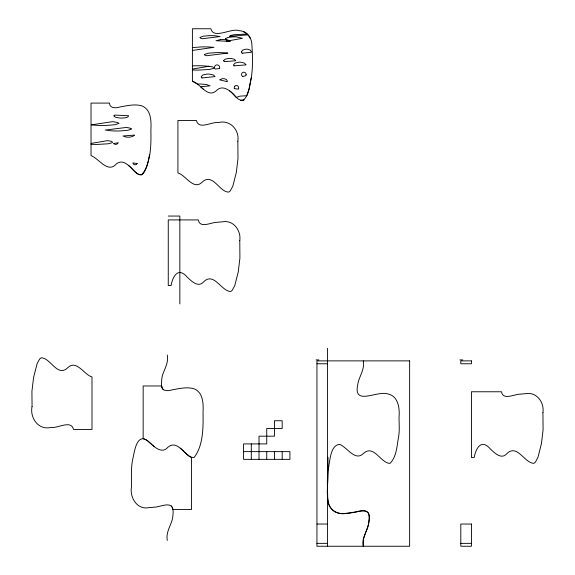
<?xml version="1.0" encoding="UTF-8"?>
<svg xmlns="http://www.w3.org/2000/svg" width="575" height="575" viewBox="0 0 575 575"><rect width="100%" height="100%" fill="white"/><g stroke="black" fill="none" stroke-linecap="round" stroke-linejoin="round"><path stroke-width="0.86" d="M327.994 457.147L327.973 469.926C328.692 481.505 325.436 493.501 329.08 504.749A15.791 15.791 0 0 0 331.531 508.868C334.492 512.886 339.732 513.82 344.396 513.446A68.181 68.181 0 0 0 346.617 513.31C355.221 513.015 372.708 504.627 368.956 521.202C368.438 529.898 361.352 537.273 363.292 546.25L363.292 539.494L365.808 532.119M241.493 51.815L242.607 50.147L245.568 49.213A9.222 9.222 0 0 1 247.839 49.27L250.341 50.147L251.447 51.815A1.452 1.452 0 0 1 251.39 52.232L242.262 53.223M223.711 60.634L225.055 59.239L228.613 58.456A15.884 15.884 0 0 1 231.351 58.499L234.356 59.239L235.693 60.634M251.361 77.395C253.057 65.902 252.576 54.151 251.721 42.622C250.793 36.498 245.741 30.863 239.308 30.705C231.445 27.543 213.591 39.855 210.888 28.75L192.402 28.75L192.402 81.248C200.287 83.21 207.424 98.634 216.229 90.807C222.956 83.461 231.682 91.878 236.426 97.434L239.84 96.147L246.783 95.73L248.961 89.276L251.361 77.395C249.586 85.15 249.428 94.631 243.268 100.359C237.223 101.035 234.075 93.933 229.684 90.886M149.471 154.833C147.998 161.431 147.272 168.863 142.701 174.175C135.714 179.228 127.291 155.473 116.387 163.875C107.877 173.844 99.058 158.571 91.022 155.595L91.022 103.09L109.516 103.09C109.552 108.625 116.179 108.287 119.988 106.957C127.233 105.728 134.974 103.68 142.197 105.994C151.448 110.019 151.29 121.706 150.887 130.259C151.175 144.742 151.074 163.048 141.888 174.699C135.844 175.382 132.703 168.274 128.304 165.233M366.088 531.465C368.604 525.766 370.185 519.067 368.295 512.965C364.6 507.883 357.334 512.72 352.338 512.627A73.657 73.657 0 0 1 346.617 513.317C337.467 515.531 327.707 509.105 327.75 499.222C327.599 489.778 326.88 480.262 327.894 470.839C330.014 463.457 329.597 445.007 339.652 444.389C347.127 447.156 355.264 462.02 363.594 453.301C373.937 444.152 380.693 463.313 390.015 463.378C396.937 456.457 396.843 445.373 398.691 436.26C399.69 429.848 399.007 423.38 399.043 416.933C399.819 408.365 398.281 396.261 388.24 394.04C377.279 389.943 352.576 406.906 357.866 384.043A28.319 28.319 0 0 1 358.663 380.521C360.841 374.167 364.751 367.871 363.292 360.877M242.837 76.475L245.748 75.706A2.199 2.199 0 0 0 246.143 74.448M226.493 41.206L229.296 40.696A1.79 1.79 0 0 1 230.057 41.35M192.402 69.079L208.912 66.29C210.162 66.772 214.202 66.413 213.778 68.31L209.537 69.453L198.662 70.085A100.639 100.639 0 0 1 192.402 69.906M91.022 143.419L107.532 140.638C108.79 141.119 112.829 140.753 112.405 142.65L108.157 143.793L97.283 144.433A100.639 100.639 0 0 1 91.022 144.246M192.402 47.603L201.207 46.92A115.014 115.014 0 0 1 209.235 46.985L213.993 47.323L192.402 50.435M220.304 39.668L216.049 40.724L230.029 41.371M201.99 77.963L215.043 76.59L213.361 74.966L209.343 74.082A17.76 17.76 0 0 0 206.863 74.089L202.752 75.03L201.2 76.719A1.739 1.739 0 0 0 202.019 77.905M234.068 65.83L245.913 64.882M224.365 61.64L235.685 60.763M168.259 216.056L179.846 216.056L179.846 303.916M315.984 359.914L318.881 359.914M459.842 359.914L462.738 359.914M316.947 363.774L327.57 363.774M243.57 451.634L289.915 451.634L289.915 459.353L243.57 459.353L243.57 443.907L266.743 443.907L266.743 428.461L282.188 428.461L282.188 420.735L274.469 420.735L274.469 436.188L259.016 436.188L259.016 459.353M316.947 524.041L327.57 524.041M316.947 543.353L327.57 543.353M460.805 543.353L471.428 543.353M208.912 66.29L202.601 65.816A102.451 102.451 0 0 0 192.402 65.924M137.08 163.48L132.89 162.969A2.278 2.278 0 0 0 137.188 163.523M192.402 81.248L197.635 84.173A33.688 33.688 0 0 1 200.79 84.029L206.346 84.503L210.048 85.862L200.618 86.76L203.392 89.226M243.57 31.654L245.511 32.674A12.679 12.679 0 0 1 247.243 34.054L234.183 34.687L230.74 35.456L229.54 36.304L248.026 34.859A14.598 14.598 0 0 1 250.319 38.302M229.296 40.696L225.522 39.711A25.02 25.02 0 0 0 220.304 39.675M151.376 443.993L147.171 440.457L143.161 438.481L143.161 385.976L161.647 385.976C161.69 391.518 168.317 391.18 172.126 389.843C179.371 388.614 187.105 386.573 194.328 388.88C203.586 392.905 203.428 404.592 203.025 413.152C203.313 427.628 203.212 445.934 194.027 457.585C184.676 457.664 178.365 438.646 167.907 447.249C161.237 455.22 152.404 444.957 147.071 440.378C136.879 433.349 134.464 451.31 133.026 457.908C130.762 467.346 131.531 477.013 131.51 486.601C129.461 497.26 136.958 510.097 148.954 507.624A68.037 68.037 0 0 0 153.884 507.179C159.57 507.488 171.436 500.466 172.946 509.565L191.432 509.565L191.432 457.607L188.794 456.047L184.625 452.144M152.404 444.913L154.15 446.452M180.442 448.119L183.971 451.476M163.286 389.749C160.633 386.608 161.546 382.016 161.877 378.249A28.319 28.319 0 0 1 162.675 374.728C164.853 368.374 168.755 362.077 167.296 355.084M171.307 505.792C173.959 508.933 173.046 513.525 172.723 517.292A28.319 28.319 0 0 1 171.918 520.813C169.747 527.167 165.837 533.463 167.296 540.457M245.92 64.802L244.54 63.135L240.875 62.208A14.303 14.303 0 0 0 238.625 62.208L234.959 63.135L233.579 64.802A1.531 1.531 0 0 0 234.09 65.809M327.57 348.328L327.57 546.25M282.188 451.634L282.188 459.353M274.469 451.634L274.469 459.353M266.743 451.634L266.743 459.353M251.297 443.907L251.297 459.353M243.29 100.417A3.472 3.472 0 0 1 240.731 100.366L244.08 99.834A3.766 3.766 0 0 1 243.268 100.359M242.291 53.188A1.948 1.948 0 0 1 241.443 51.822M224.387 61.597A1.416 1.416 0 0 1 223.653 60.648M242.815 76.525A2.271 2.271 0 0 1 241.629 73.816A2.271 2.271 0 0 1 244.116 72.227A2.271 2.271 0 0 1 246.071 74.448M32.063 406.417C29.613 418.054 38.719 430.653 51.182 427.383C57.852 428.569 71.149 419.477 73.499 429.424L91.993 429.424L91.993 376.927C84.022 374.749 76.554 359.253 67.85 367.633C57.363 377.897 50.557 357.571 41.127 357.815L39.639 359.008L37.08 363.709L33.58 377.459L31.92 391.331L32.063 406.417M237.849 141.242L237.985 158.571L236.325 172.442L232.825 186.185L230.266 190.886L228.785 192.079C219.348 192.323 212.542 171.997 202.055 182.261C193.358 190.648 185.89 175.145 177.919 172.967L177.919 120.47L196.406 120.47C198.756 130.424 212.053 121.325 218.73 122.518C230.022 119.571 239.689 130.051 237.849 141.242M239.782 240.681L239.919 258.017L238.258 271.889L234.758 285.631L232.199 290.332L230.712 291.525C220.872 291.137 213.526 270.48 202.759 282.771C197.383 287.371 191.195 280.737 187.313 277.251C178.336 266.534 172.723 276.151 171.077 285.567L168.259 285.567L168.259 219.916L198.339 219.916C199.848 229.008 211.708 221.986 217.393 222.295A67.562 67.562 0 0 1 222.331 221.857C233.213 219.592 241.327 230.46 239.782 240.681M542.944 412.541L543.08 429.87L541.42 443.742L537.92 457.492L535.361 462.185L533.873 463.378C524.033 462.99 516.688 442.333 505.921 454.631C500.545 459.231 494.356 452.597 490.475 449.104C481.498 438.394 475.884 448.011 474.238 457.427L471.428 457.427L471.428 391.769L501.501 391.769C503.01 400.868 514.869 393.846 520.555 394.148A67.562 67.562 0 0 1 525.492 393.71C536.374 391.446 544.489 402.32 542.944 412.541M113.922 115.92L115.575 117.286L119.284 117.976A25.782 25.782 0 0 0 122.662 118.019C124.444 117.832 128.397 117.753 128.671 115.762L114.669 115.065L113.936 115.87M225.458 38.683L226.521 39.833L229.827 40.602L242.456 38.302L236.699 36.951A36.829 36.829 0 0 0 232.537 36.901L227.973 37.447L225.458 38.683M200.078 37.411L200.423 38.101L202.184 38.755L220.167 36.548L215.402 35.801A57.105 57.105 0 0 0 208.948 35.672L203.227 36.203L200.078 37.411M134.306 135.111L132.832 136.44L129.907 137.116A15.482 15.482 0 0 1 126.04 137.03L122.985 135.98L134.306 135.111M131.366 128.965L128.189 130.245L119.744 130.963A93.667 93.667 0 0 1 111.435 130.827L105.254 130.072L126.428 127.427L130.173 128.146L131.366 128.965M204.391 54.438L204.743 55.107L206.633 55.732L227.801 53.08A67.095 67.095 0 0 0 222.69 52.692L219.111 52.591A98.505 98.505 0 0 0 215.956 52.627L208.495 53.188L204.391 54.438M118.86 123.359L115.302 124.71L105.843 125.465A117.472 117.472 0 0 1 102.221 125.494L99.971 125.458A93.179 93.179 0 0 1 94.02 125.134L91.447 124.84L112.614 121.663L117.336 122.446L118.86 123.359M234.852 86.221L234.701 86.415A2.767 2.767 0 0 0 234.269 88.629L238.452 89.132A2.731 2.731 0 0 0 238.338 86.638L237.683 85.898A2.092 2.092 0 0 0 235.211 85.891L234.852 86.221M219.887 79.846L227.19 81.708A1.524 1.524 0 0 0 227.341 81.053L226.449 79.544L224.444 78.753A6.454 6.454 0 0 0 221.799 78.847L219.887 79.846M219.434 68.569L214.971 69.036A2.587 2.587 0 0 1 215.23 65.679A2.587 2.587 0 0 1 218.557 65.342A2.587 2.587 0 0 1 219.434 68.569M118.062 142.909L113.598 143.376A2.623 2.623 0 0 0 118.062 142.909M409.637 360.877L316.947 360.877L316.947 546.25L409.637 546.25L409.637 360.877M471.428 360.877L460.805 360.877L460.805 363.774L471.428 363.774L471.428 360.877M471.428 524.041L460.805 524.041L460.805 546.25L471.428 546.25L471.428 524.041"/></g></svg>
